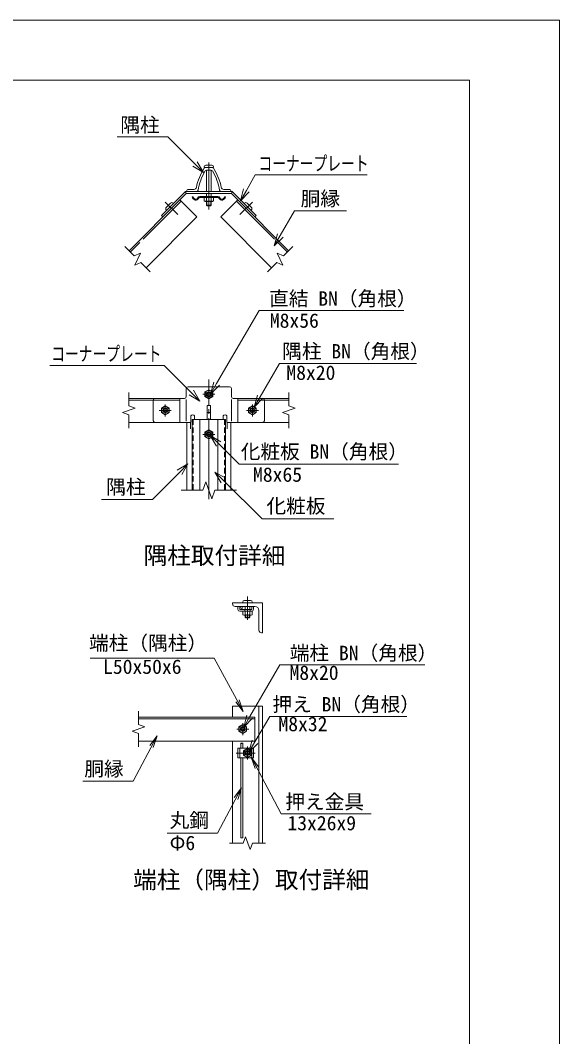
# Model space of a CAD drawing. Units: millimetres, scale not verified. Extents: x -4200 to 4200, y -2970 to 2970.
# Drawn here: x 2403 to 4200, y -419 to 2970 of the extents above; entities that cross this region are included whole.
import ezdxf
from ezdxf.enums import TextEntityAlignment as Align

# ---------------------------------------------------------------- set-up
doc = ezdxf.new("R2010")
doc.units = ezdxf.units.MM
doc.header["$LTSCALE"] = 15
for name, pattern in [('DASHED1', [1.8, 1.2, -0.6]), ('LONG_CHAIN', [21, 18, -1, 1, -1]), ('LONG_DASHED2', [13, 12, -1])]:
    doc.linetypes.add(name, pattern=pattern)
for name, color, linetype, lineweight in [('0-0_D-STR1', 1, 'Continuous', 9), ('0-1_D-BMK', 2, 'LONG_CHAIN', 9), ('0-2_D-STR-DIM', 7, 'Continuous', 9), ('0-5_0', 7, 'Continuous', 9), ('0-6_D-STR-TXT', 7, 'Continuous', 9), ('0-9_D-STR3', 3, 'Continuous', 9), ('0-B_D-TTL', 2, 'Continuous', 9)]:
    doc.layers.add(name, color=color, linetype=linetype, lineweight=lineweight)
doc.layers.add('0-7_D-TTL-TXT', color=7, linetype='Continuous')
doc.styles.add('ＭＳ ゴシック', font='')
doc.styles.get('ＭＳ ゴシック').set_extended_font_data('MS Gothic')

# ---------------------------------------------------------------- blocks, each defined once
blk = doc.blocks.new('MLeader8')
at = {"layer": '0-6_D-STR-TXT'}
blk.add_line((2960.9, 1490.84), (2932.61, 1462.56), dxfattribs=at)
for points in [[(2932.61, 1462.56), (2842.4, 1372.34), (2679.99, 1372.34), (2672.79, 1372.34)], [(2925.03, 1470.14), (2960.9, 1490.84), (2940.19, 1454.98)]]:
    blk.add_lwpolyline(points, dxfattribs=at)
blk = doc.blocks.new('MLeader9')
at = {"layer": '0-6_D-STR-TXT'}
blk.add_line((3050.93, 1463.67), (3079.33, 1435.5), dxfattribs=at)
for points in [[(3071.78, 1427.89), (3050.93, 1463.67), (3086.88, 1443.12)], [(3079.33, 1435.5), (3208.83, 1307.08), (3440.25, 1307.08), (3447.45, 1307.08)]]:
    blk.add_lwpolyline(points, dxfattribs=at)
blk = doc.blocks.new('MLeader10')
at = {"layer": '0-6_D-STR-TXT'}
blk.add_line((3000.5, 1700.28), (2972.21, 1728.56), dxfattribs=at)
for points in [[(2972.21, 1728.56), (2882, 1818.78), (2507.79, 1818.78), (2500.59, 1818.78)], [(2979.79, 1736.14), (3000.5, 1700.28), (2964.64, 1720.98)]]:
    blk.add_lwpolyline(points, dxfattribs=at)
blk = doc.blocks.new('MLeader11')
at = {"layer": '0-6_D-STR-TXT'}
blk.add_line((3012.97, 2462.41), (2984.69, 2490.69), dxfattribs=at)
for points in [[(2984.69, 2490.69), (2894.47, 2580.91), (2732.07, 2580.91), (2724.87, 2580.91)], [(2992.26, 2498.27), (3012.97, 2462.41), (2977.11, 2483.11)]]:
    blk.add_lwpolyline(points, dxfattribs=at)
blk = doc.blocks.new('MLeader12')
at = {"layer": '0-6_D-STR-TXT'}
blk.add_line((3136.09, 2368.11), (3155.87, 2402.88), dxfattribs=at)
for points in [[(3155.87, 2402.88), (3185.6, 2455.1), (3551.57, 2455.1), (3558.77, 2455.1)], [(3165.19, 2397.57), (3136.09, 2368.11), (3146.56, 2408.18)]]:
    blk.add_lwpolyline(points, dxfattribs=at)
blk = doc.blocks.new('MLeader13')
at = {"layer": '0-6_D-STR-TXT'}
blk.add_line((3248.62, 2217.47), (3268.62, 2252.11), dxfattribs=at)
for points in [[(3268.62, 2252.11), (3316.33, 2334.75), (3482.09, 2334.75), (3489.29, 2334.75)], [(3277.91, 2246.76), (3248.62, 2217.47), (3259.34, 2257.47)]]:
    blk.add_lwpolyline(points, dxfattribs=at)
blk = doc.blocks.new('_Open')
at = {"layer": '0-5_0'}
blk.add_line((-15, 2.5), (0, 0), dxfattribs=at)
blk.add_lwpolyline([(-15, -2.5), (0, 0), (-15, 0)], dxfattribs=at)
blk = doc.blocks.new('MLeader16')
at = {"layer": '0-6_D-STR-TXT'}
blk.add_line((3036.63, 1723.73), (3056.74, 1758.3), dxfattribs=at)
for points in [[(3056.74, 1758.3), (3198.59, 2002.17), (3672.76, 2002.17), (3679.96, 2002.17)], [(3066, 1752.91), (3036.63, 1723.73), (3047.47, 1763.69)]]:
    blk.add_lwpolyline(points, dxfattribs=at)
blk = doc.blocks.new('MLeader17')
at = {"layer": '0-6_D-STR-TXT'}
blk.add_line((3035.19, 1585.48), (3063.47, 1557.2), dxfattribs=at)
for points in [[(3055.89, 1549.62), (3035.19, 1585.48), (3071.05, 1564.78)], [(3063.47, 1557.2), (3131.39, 1489.27), (3655.85, 1489.27), (3663.05, 1489.27)]]:
    blk.add_lwpolyline(points, dxfattribs=at)
blk = doc.blocks.new('MLeader18')
at = {"layer": '0-6_D-STR-TXT'}
blk.add_line((3164.35, 529.32), (3184.4, 563.93), dxfattribs=at)
for points in [[(3184.4, 563.93), (3233.54, 648.75), (3683.31, 648.75), (3690.51, 648.75)], [(3193.68, 558.56), (3164.35, 529.32), (3175.13, 569.3)]]:
    blk.add_lwpolyline(points, dxfattribs=at)
blk = doc.blocks.new('MLeader19')
at = {"layer": '0-6_D-STR-TXT'}
blk.add_line((3146.95, 613.21), (3166.93, 647.86), dxfattribs=at)
for points in [[(3166.93, 647.86), (3266.73, 821.02), (3743.12, 821.02), (3750.32, 821.02)], [(3176.21, 642.51), (3146.95, 613.21), (3157.64, 653.21)]]:
    blk.add_lwpolyline(points, dxfattribs=at)
blk = doc.blocks.new('MLeader22')
at = {"layer": '0-6_D-STR-TXT'}
blk.add_line((3181.88, 1680.14), (3201.87, 1714.79), dxfattribs=at)
for points in [[(3201.87, 1714.79), (3265.94, 1825.87), (3715.71, 1825.87), (3722.91, 1825.87)], [(3211.15, 1709.44), (3181.88, 1680.14), (3192.58, 1720.15)]]:
    blk.add_lwpolyline(points, dxfattribs=at)

msp = doc.modelspace()

# ---------------------------------------------------------------- linework, layer by layer
at = {"layer": '0-0_D-STR1'}
for p, q in [((3019.53, 2478.88), (3041.81, 2478.88)), ((3022.53, 2469.88), (3038.13, 2469.88)), ((2957.67, 2402.88), (2957.67, 2398.88)), ((2957.67, 2402.88), (2957.67, 2398.88)), ((2989.73, 2398.88), (2957.67, 2398.88)), ((2981.18, 2405.88), (2960.67, 2405.88)), ((3071.61, 2398.88), (3103.67, 2398.88)), ((3080.16, 2405.88), (3100.67, 2405.88)), ((3103.67, 2402.88), (3103.67, 2398.88)), ((2934.46, 2371.26), (2764.75, 2201.56)), ((2934.46, 2371.26), (2991.03, 2314.69)), ((3126.88, 2371.26), (3296.59, 2201.56)), ((2991.03, 2314.69), (2821.32, 2144.99)), ((2764.57, 1709.09), (2934.46, 1709.09)), ((2764.57, 1703.09), (2934.46, 1703.09)), ((2934.46, 1709.09), (2934.46, 1629.09)), ((3126.88, 1709.09), (3126.88, 1629.09)), ((3296.77, 1709.09), (3126.88, 1709.09)), ((3296.77, 1703.09), (3126.88, 1703.09)), ((2764.57, 1629.09), (2934.46, 1629.09)), ((2957.67, 1402.84), (2957.67, 1629.09)), ((2970.67, 1650.85), (2969.17, 1607.85)), ((2982.67, 1650.85), (2983.08, 1639.09)), ((3078.67, 1650.85), (3078.26, 1639.09)), ((3090.67, 1650.85), (3092.17, 1607.85)), ((3103.67, 1402.84), (3103.67, 1629.09)), ((3296.77, 1629.09), (3126.88, 1629.09)), ((3109.52, 1027.28), (3209.52, 1027.28)), ((3109.52, 1024.28), (3109.52, 1027.28)), ((3209.52, 1027.28), (3209.52, 927.28)), ((3184.52, 1015.28), (3118.52, 1015.28)), ((3197.52, 936.28), (3197.52, 1002.28)), ((3209.52, 927.28), (3206.52, 927.28)), ((3109.52, 682.39), (3209.52, 682.39)), ((3109.52, 646.39), (3109.52, 682.39)), ((3197.52, 682.39), (3197.52, 226.27)), ((3209.52, 682.39), (3209.52, 226.27)), ((3183.52, 646.39), (2796.68, 646.39)), ((3183.52, 566.39), (3183.52, 646.39)), ((3183.52, 640.39), (2796.68, 640.39)), ((3183.52, 566.39), (2796.68, 566.39)), ((3109.52, 226.27), (3109.52, 566.39))]:
    msp.add_line(p, q, dxfattribs=at)
at = {"layer": '0-0_D-STR1', "linetype": 'LONG_DASHED2'}
for p, q in [((2938.7, 2367.02), (2769, 2197.31)), ((3122.64, 2367.02), (3292.35, 2197.31))]:
    msp.add_line(p, q, dxfattribs=at)
at = {"layer": '0-0_D-STR1'}
msp.add_lwpolyline([(3126.88, 2371.26), (3070.32, 2314.69), (3240.02, 2144.99)], dxfattribs=at)
for centre, radius, start, end in [((3166.59, 2377.17), 181, 146.67148, 168.8028), ((3019.53, 2473.88), 5, 90, 146.67148), ((3041.81, 2473.88), 5, 33.32852, 90), ((2894.76, 2377.17), 181, 11.1972, 33.32852), ((3160.67, 2377.28), 168, 147.4916, 171.15527), ((3023.21, 2464.88), 5, 90, 147.4916), ((3038.13, 2464.88), 5, 32.5084, 90), ((2900.67, 2377.28), 168, 8.84473, 32.5084), ((2981.18, 2413.88), 8, 270, 348.8028), ((3080.16, 2413.88), 8, 191.1972, 270), ((2960.67, 2402.88), 3, 90, 180), ((2989.73, 2403.88), 5, 270, 351.15527), ((3071.61, 2403.88), 5, 188.84473, 270), ((3100.67, 2402.88), 3, 0, 90), ((2976.67, 1648.35), 6.5, 22.61986, 157.38014), ((3084.67, 1648.35), 6.5, 22.61986, 157.38014), ((3118.52, 1024.28), 9, 180, 270), ((3184.52, 1002.28), 13, 360, 90), ((3206.52, 936.28), 9, 180, 270)]:
    msp.add_arc(centre, radius, start, end, dxfattribs=at)
at = {"layer": '0-1_D-BMK'}
for p, q in [((3030.67, 2495.62), (3030.67, 2339.23)), ((2885.42, 2363.73), (2926.92, 2322.23)), ((3175.92, 2363.73), (3134.42, 2322.23)), ((3030.67, 1372.84), (3030.67, 1771.83)), ((3050.67, 1723.09), (3010.67, 1723.09)), ((2905.67, 1669.09), (2865.67, 1669.09)), ((2885.67, 1689.09), (2885.67, 1649.09)), ((3155.67, 1669.09), (3195.67, 1669.09)), ((3175.67, 1689.09), (3175.67, 1649.09)), ((3050.67, 1589.09), (3010.67, 1589.09)), ((3159.52, 970.28), (3159.52, 1048.34)), ((3143.52, 586.39), (3143.52, 626.39)), ((3163.52, 606.39), (3123.52, 606.39)), ((3159.52, 548.39), (3159.52, 504.39)), ((3185.52, 526.39), (3121.52, 526.39))]:
    msp.add_line(p, q, dxfattribs=at)
at = {"layer": '0-2_D-STR-DIM'}
for p, q in [((2750.61, 2215.7), (2782.15, 2184.15)), ((3310.73, 2215.7), (3279.19, 2184.15)), ((2782.15, 2184.15), (2802.55, 2193.66)), ((2802.55, 2193.66), (2783.53, 2152.88)), ((2783.53, 2152.88), (2803.92, 2162.39)), ((2803.92, 2162.39), (2835.46, 2130.85)), ((3257.42, 2162.39), (3225.88, 2130.85)), ((2764.57, 1729.35), (2764.57, 1684.74)), ((3296.77, 1729.35), (3296.77, 1684.74)), ((3317.92, 1677.05), (3275.63, 1661.66)), ((3275.63, 1661.66), (3296.77, 1653.96)), ((3296.77, 1684.74), (3317.92, 1677.05)), ((2764.57, 1653.96), (2764.57, 1609.35)), ((3296.77, 1653.96), (3296.77, 1609.35)), ((2938.67, 1402.84), (3010.15, 1402.84)), ((3051.19, 1402.84), (3122.67, 1402.84)), ((2796.68, 666.65), (2796.68, 622.04)), ((2817.82, 614.35), (2775.53, 598.95)), ((2796.68, 622.04), (2817.82, 614.35)), ((2775.53, 598.95), (2796.68, 591.26)), ((2796.68, 591.26), (2796.68, 546.65)), ((3152.56, 247.41), (3144.86, 226.27)), ((3167.95, 205.12), (3152.56, 247.41)), ((3099.52, 226.27), (3144.86, 226.27)), ((3175.65, 226.27), (3167.95, 205.12)), ((3175.65, 226.27), (3219.52, 226.27))]:
    msp.add_line(p, q, dxfattribs=at)
for points in [[(3279.19, 2184.15), (3258.8, 2193.66), (3277.82, 2152.88), (3257.42, 2162.39)], [(2764.57, 1684.74), (2785.71, 1677.05), (2743.43, 1661.66), (2764.57, 1653.96)], [(3010.15, 1402.84), (3020.41, 1431.03), (3040.93, 1374.65), (3051.19, 1402.84)]]:
    msp.add_lwpolyline(points, dxfattribs=at)
at = {"layer": '0-6_D-STR-TXT'}
for points in [[(2635.31, 842.33), (3047.98, 842.33), (3144.31, 666.99)], [(2610.94, 433.24), (2778.62, 433.24), (2857.59, 582.14)], [(3571.43, 323.83), (3272.09, 323.83), (3172.82, 511.21)], [(2892.09, 259.38), (3059.77, 259.38), (3138.74, 408.28)]]:
    msp.add_lwpolyline(points, dxfattribs=at)
at = {"layer": '0-9_D-STR3'}
for p, q in [((3014.67, 2480.88), (3014.67, 2478.88)), ((3046.67, 2478.88), (3014.67, 2478.88)), ((3040.67, 2486.88), (3020.67, 2486.88)), ((3046.67, 2480.88), (3046.67, 2478.88)), ((3022.67, 2469.85), (3022.67, 2398.88)), ((3038.67, 2469.85), (3038.67, 2398.88)), ((2953.02, 2398.88), (2873.36, 2319.22)), ((2955.67, 2392.48), (2877.89, 2314.69)), ((2955.67, 2392.48), (3105.67, 2392.48)), ((2978.87, 2381.68), (2975.67, 2381.25)), ((3000.14, 2382.48), (3061.21, 2382.48)), ((3000.15, 2379.28), (3061.2, 2379.28)), ((3015.66, 2379.28), (3015.66, 2367.72)), ((3015.66, 2379.28), (3045.68, 2379.28)), ((3022.67, 2392.48), (3022.67, 2382.48)), ((3023.17, 2379.28), (3023.17, 2367.72)), ((3038.18, 2379.28), (3038.18, 2367.72)), ((3038.67, 2392.48), (3038.67, 2382.48)), ((3045.68, 2379.28), (3045.68, 2367.72)), ((3082.47, 2381.68), (3085.67, 2381.25)), ((3105.67, 2392.48), (3183.45, 2314.69)), ((2903.06, 2360.23), (2888.92, 2346.09)), ((2911.55, 2360.23), (2912.96, 2358.82)), ((3015.66, 2367.72), (3018.17, 2366.28)), ((3018.17, 2366.28), (3043.17, 2366.28)), ((3022.67, 2366.28), (3022.67, 2353.28)), ((3024.17, 2366.28), (3024.17, 2353.28)), ((3036.27, 2350.88), (3025.07, 2350.88)), ((3038.67, 2353.28), (3036.27, 2350.88)), ((3037.17, 2366.28), (3037.17, 2353.28)), ((3038.67, 2366.28), (3038.67, 2353.28)), ((3045.68, 2367.72), (3043.17, 2366.28)), ((3149.8, 2360.23), (3148.38, 2358.82)), ((3158.28, 2360.23), (3172.42, 2346.09)), ((2877.89, 2314.69), (2873.36, 2319.22)), ((2888.92, 2337.6), (2890.33, 2336.19)), ((3172.42, 2337.6), (3171.01, 2336.19)), ((3183.45, 2314.69), (3187.98, 2319.22)), ((2955.67, 1742.09), (2955.67, 1715.09)), ((2961.67, 1748.09), (3099.67, 1748.09)), ((3105.67, 1742.09), (3105.67, 1715.09)), ((2851.67, 1709.09), (2949.67, 1709.09)), ((2955.67, 1633.09), (2955.67, 1705.1)), ((3105.67, 1633.09), (3105.67, 1705.28)), ((3111.67, 1709.09), (3209.67, 1709.09)), ((2885.67, 1684.1), (2872.67, 1676.6)), ((2872.67, 1676.6), (2872.67, 1661.59)), ((2872.67, 1661.59), (2885.67, 1654.08)), ((2898.67, 1676.6), (2885.67, 1684.1)), ((2885.67, 1654.08), (2898.67, 1661.59)), ((2898.67, 1661.59), (2898.67, 1676.6)), ((3036.67, 1662.44), (3024.67, 1662.44)), ((3036.67, 1685.09), (3036.67, 1641.04)), ((2851.67, 1629.09), (2969.91, 1629.09)), ((2975.67, 1639.09), (2975.67, 1402.84)), ((3085.67, 1639.09), (2975.67, 1639.09)), ((3000.67, 1639.09), (3000.67, 1402.84)), ((3060.67, 1639.09), (3060.67, 1402.84)), ((3085.67, 1639.09), (3085.67, 1402.84)), ((3091.43, 1629.09), (3209.67, 1629.09)), ((3030.67, 1604.1), (3017.67, 1596.6)), ((3017.67, 1596.6), (3017.67, 1581.59)), ((3043.67, 1596.6), (3030.67, 1604.1)), ((3043.67, 1581.59), (3043.67, 1596.6)), ((3017.67, 1581.59), (3030.67, 1574.08)), ((3030.67, 1574.08), (3043.67, 1581.59)), ((3143.52, 1029.28), (3143.52, 1027.28)), ((3169.52, 1035.28), (3149.52, 1035.28)), ((3175.52, 1029.28), (3175.52, 1027.28)), ((3127.52, 1005.28), (3127.52, 1015.28)), ((3127.52, 1015.28), (3133.52, 1015.28)), ((3133.52, 1006.28), (3133.52, 1015.28)), ((3133.52, 999.28), (3173.52, 999.28)), ((3134.52, 1005.28), (3172.52, 1005.28)), ((3144.51, 999.28), (3144.51, 987.73)), ((3144.51, 999.28), (3174.53, 999.28)), ((3144.51, 987.73), (3147.02, 986.28)), ((3147.02, 986.28), (3172.02, 986.28)), ((3150.52, 999.28), (3150.52, 1005.28)), ((3151.52, 1005.28), (3151.52, 1015.28)), ((3151.52, 986.28), (3151.52, 979.68)), ((3152.01, 999.28), (3152.01, 987.73)), ((3153.02, 986.28), (3153.02, 978.18)), ((3166.02, 986.28), (3166.02, 978.18)), ((3167.03, 999.28), (3167.03, 987.73)), ((3167.52, 1005.28), (3167.52, 1015.28)), ((3167.52, 986.28), (3167.52, 979.68)), ((3168.52, 999.28), (3168.52, 1005.28)), ((3174.53, 987.73), (3172.02, 986.28)), ((3173.52, 1006.28), (3173.52, 1015.28)), ((3173.52, 1015.28), (3179.52, 1015.28)), ((3174.53, 999.28), (3174.53, 987.73)), ((3179.52, 1005.28), (3179.52, 1015.28)), ((3165.12, 977.28), (3153.92, 977.28)), ((3167.52, 979.68), (3165.12, 977.28)), ((3143.52, 621.4), (3130.52, 613.89)), ((3130.52, 613.89), (3130.52, 598.88)), ((3156.52, 613.89), (3143.52, 621.4)), ((3156.52, 598.88), (3156.52, 613.89)), ((3130.52, 598.88), (3143.52, 591.38)), ((3143.52, 591.38), (3156.52, 598.88)), ((3127.52, 542.39), (3127.52, 510.39)), ((3133.52, 542.39), (3133.52, 510.39)), ((3137.52, 542.39), (3137.52, 558.89)), ((3143.92, 542.39), (3143.92, 558.89)), ((3173.52, 542.39), (3173.52, 510.39)), ((3127.52, 510.39), (3179.52, 510.39)), ((3137.52, 243.94), (3137.52, 510.39)), ((3143.92, 243.94), (3143.92, 510.39)), ((3159.52, 541.4), (3146.52, 533.89)), ((3146.52, 533.89), (3146.52, 518.88)), ((3146.52, 518.88), (3159.52, 511.38)), ((3172.52, 533.89), (3159.52, 541.4)), ((3159.52, 511.38), (3172.52, 518.88)), ((3172.52, 518.88), (3172.52, 533.89))]:
    msp.add_line(p, q, dxfattribs=at)
at = {"layer": '0-9_D-STR3', "linetype": 'LONG_DASHED2'}
for p, q in [((2845.67, 1703.09), (2845.67, 1635.09)), ((3215.67, 1703.09), (3215.67, 1635.09))]:
    msp.add_line(p, q, dxfattribs=at)
at = {"layer": '0-9_D-STR3', "linetype": 'DASHED1'}
for p, q in [((2978.87, 1639.09), (2978.87, 1402.84)), ((3082.47, 1639.09), (3082.47, 1402.84))]:
    msp.add_line(p, q, dxfattribs=at)
at = {"layer": '0-9_D-STR3'}
for points in [[(2955.67, 2392.48), (2953.02, 2398.88), (3108.32, 2398.88)], [(3105.67, 2392.48), (3108.32, 2398.88), (3187.98, 2319.22)], [(3038.67, 2353.28), (3022.67, 2353.28), (3025.07, 2350.88)], [(3036.67, 1685.09), (3024.67, 1685.09), (3024.67, 1641.04)], [(3167.52, 979.68), (3151.52, 979.68), (3153.92, 977.28)], [(3127.52, 542.39), (3179.52, 542.39), (3179.52, 510.39)]]:
    msp.add_lwpolyline(points, dxfattribs=at)
for points in [[(3043.67, 1730.6), (3030.67, 1738.1), (3017.67, 1730.6), (3017.67, 1715.59), (3030.67, 1708.08), (3043.67, 1715.59)], [(3162.67, 1676.6), (3175.67, 1684.1), (3188.67, 1676.6), (3188.67, 1661.59), (3175.67, 1654.08), (3162.67, 1661.59)]]:
    msp.add_lwpolyline(points, close=True, dxfattribs=at)
for centre, radius in [((3030.67, 1723.09), 12.5), ((3030.67, 1723.09), 8), ((3030.67, 1723.09), 5.6), ((2885.67, 1669.09), 12.5), ((2885.67, 1669.09), 8), ((2885.67, 1669.09), 5.6), ((3175.67, 1669.09), 12.5), ((3175.67, 1669.09), 8), ((3175.67, 1669.09), 5.6), ((3030.67, 1589.09), 12.5), ((3030.67, 1589.09), 8), ((3030.67, 1589.09), 5.6), ((3140.72, 1012.08), 3.2), ((3143.52, 606.39), 12.5), ((3143.52, 606.39), 8), ((3143.52, 606.39), 5.6), ((3159.52, 526.39), 12.5), ((3159.52, 526.39), 8), ((3159.52, 526.39), 5.6)]:
    msp.add_circle(centre, radius, dxfattribs=at)
for centre, radius, start, end in [((3020.67, 2480.88), 6, 90, 180), ((3040.67, 2480.88), 6, 0, 90), ((2986.87, 2381.68), 11.21, 182.19864, 337.12847), ((2986.87, 2381.68), 8, 180, 337.11462), ((3000.14, 2376.08), 6.4, 90, 157.11462), ((3000.15, 2376.08), 3.2, 90, 157.12847), ((3061.2, 2376.08), 3.2, 22.87153, 90), ((3061.21, 2376.08), 6.4, 22.88538, 90), ((3074.47, 2381.68), 11.21, 202.87153, 357.80136), ((3074.47, 2381.68), 8, 202.88538, 0), ((2893.16, 2341.85), 6, 135, 225), ((2907.31, 2355.99), 6, 45, 135), ((3019.41, 2373.21), 6.64, 235.61585, 304.38416), ((3030.67, 2391.4), 24.84, 252.4121, 287.5879), ((3041.93, 2373.21), 6.64, 235.61586, 304.38414), ((3154.04, 2355.99), 6, 45, 135), ((3168.18, 2341.85), 6, 315, 45), ((2961.67, 1742.09), 6, 90, 180), ((3099.67, 1742.09), 6, 0, 90), ((2949.67, 1715.09), 6, 270, 0), ((3111.67, 1715.09), 6, 180, 270), ((3149.52, 1029.28), 6, 90, 180), ((3169.52, 1029.28), 6, 0, 90), ((3133.52, 1005.28), 6, 180, 270), ((3134.52, 1006.28), 1, 180, 270), ((3148.26, 993.21), 6.64, 235.61585, 304.38416), ((3159.52, 1011.41), 24.84, 252.4121, 287.5879), ((3170.78, 993.21), 6.64, 235.61586, 304.38414), ((3172.52, 1006.28), 1, 270, 0), ((3173.52, 1005.28), 6, 270, 0), ((3139.12, 557.06), 2.43, 48.88791, 131.11209), ((3139.12, 560.72), 2.43, 228.88791, 311.11209), ((3142.32, 557.06), 2.43, 48.88791, 131.11209), ((3139.12, 245.77), 2.43, 228.88791, 311.11209), ((3142.32, 242.1), 2.43, 48.88791, 131.11209), ((3142.32, 245.77), 2.43, 228.88791, 311.11209)]:
    msp.add_arc(centre, radius, start, end, dxfattribs=at)
at = {"layer": '0-9_D-STR3', "linetype": 'LONG_DASHED2'}
for centre, start, end in [((2851.67, 1703.09), 90, 180), ((3209.67, 1703.09), 0, 90), ((2851.67, 1635.09), 180, 270), ((3209.67, 1635.09), 270, 0)]:
    msp.add_arc(centre, 6, start, end, dxfattribs=at)
at = {"layer": '0-B_D-TTL', "color": 7}
msp.add_lwpolyline([(-4200.19, -2970.08), (4199.81, -2970.08), (4199.81, 2969.92), (-4200.19, 2969.92)], close=True, dxfattribs=at)
at = {"layer": '0-B_D-TTL'}
msp.add_lwpolyline([(-3900.19, 2769.92), (3899.81, 2769.92), (3899.81, -2770.08), (-3900.19, -2770.08)], close=True, dxfattribs=at)

# ---------------------------------------------------------------- block references
at = {"layer": '0-6_D-STR-TXT'}
for name in ['MLeader11', 'MLeader12', 'MLeader13', 'MLeader16', 'MLeader10', 'MLeader22', 'MLeader17', 'MLeader8', 'MLeader9', 'MLeader19', 'MLeader18']:
    msp.add_blockref(name, (0, 0), dxfattribs=at)
at = {"layer": '0-6_D-STR-TXT', "xscale": 2.666667, "yscale": 2.666667}
for p, rotation in [((3145.27, 665.24), 298.78475), ((2858.53, 583.91), 62.05959), ((3171.88, 512.97), 117.91483), ((3139.68, 410.05), 62.05959)]:
    msp.add_blockref('_Open', p, dxfattribs=dict(at, rotation=rotation))

# ---------------------------------------------------------------- texts
at = {"layer": '0-6_D-STR-TXT', "style": 'ＭＳ ゴシック'}
for s, p in [('隅柱', (2735.76, 2582.56)), ('胴縁', (3336.64, 2336.98)), ('直結 BN（角根）', (3231.49, 2003.72)), ('M8x56', (3233.91, 1930.22)), ('隅柱 BN（角根）', (3275.15, 1827.79)), ('M8x20', (3289.01, 1756.55)), ('化粧板 BN（角根）', (3137, 1493.29)), ('M8x65', (3177.92, 1416.61)), ('隅柱', (2688.73, 1375.26)), ('化粧板', (3222.84, 1311.86)), ('端柱（隅柱）', (2631.5, 854.92)), ('端柱 BN（角根）', (3300.5, 821.64)), ('L50x50x6', (2678.15, 776.06)), ('M8x20', (3299.65, 755.95)), ('押え BN（角根）', (3242.76, 650.67)), ('M8x32', (3262.57, 584.98)), ('胴縁', (2615.71, 435.61)), ('押え金具', (3285.67, 325.63)), ('丸鋼', (2900.07, 263.78)), ('13x26x9', (3292.51, 254.45)), ('Φ6', (2900.07, 188.39))]:
    msp.add_text(s, height=48.06, dxfattribs=at).set_placement(p, align=Align.BOTTOM_LEFT)
at = {"layer": '0-6_D-STR-TXT', "style": 'ＭＳ ゴシック', "width": 0.7}
for p in [(3195.88, 2454.13), (2505.35, 1819.45)]:
    msp.add_text('コーナープレート', height=48.06, dxfattribs=at).set_placement(p, align=Align.BOTTOM_LEFT)
at = {"layer": '0-7_D-TTL-TXT', "style": 'ＭＳ ゴシック'}
for s, p in [('隅柱取付詳細', (2813.31, 1138.97)), ('端柱（隅柱）取付詳細', (2778.32, 57.76))]:
    msp.add_text(s, height=57.73, dxfattribs=at).set_placement(p, align=Align.BOTTOM_LEFT)

doc.saveas('drawing.dxf')
